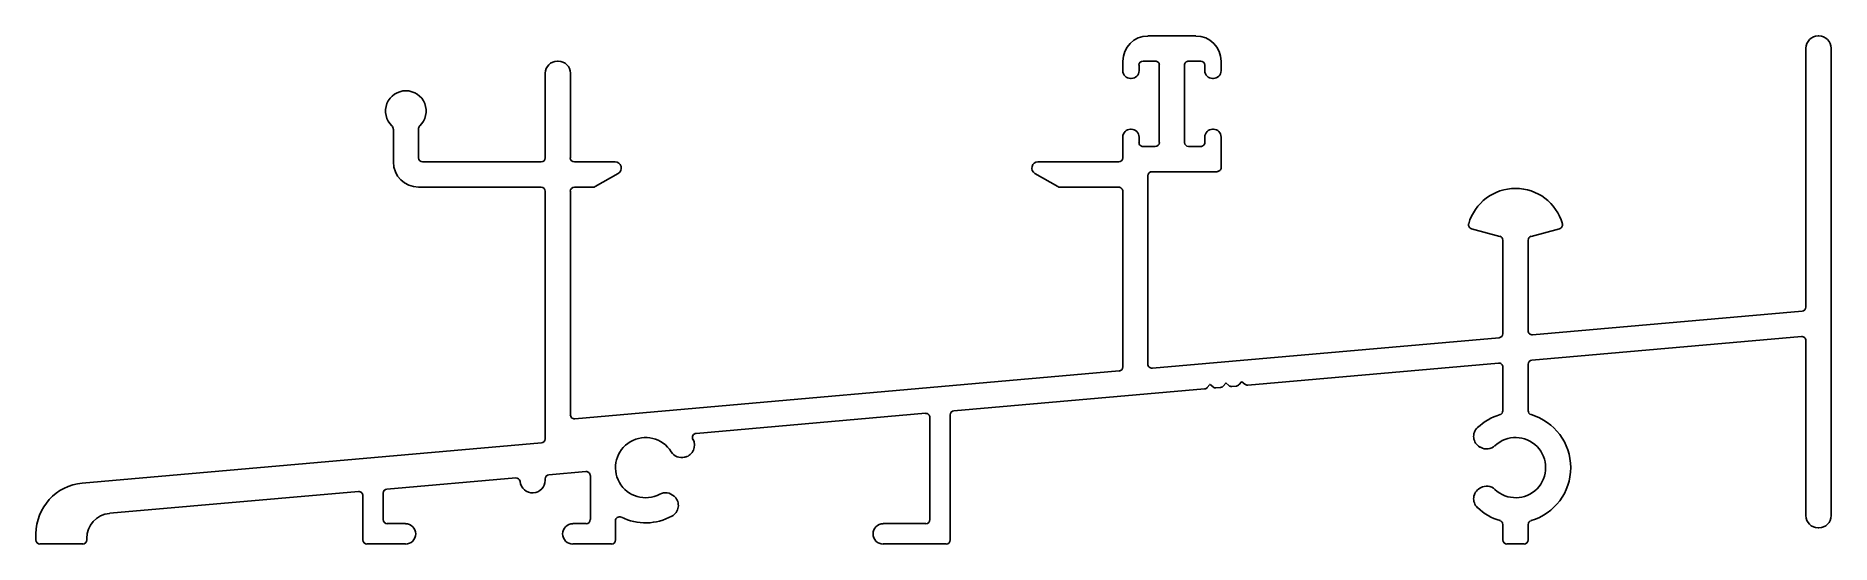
# Model space of a CAD drawing. Extents: x -57 to 56, y 8 to 39.
import ezdxf

# ---------------------------------------------------------------- set-up
doc = ezdxf.new("R2010")
doc.units = 0
doc.layers.get('0').update_dxf_attribs({"linetype": 'CONTINUOUS'})

msp = doc.modelspace()

# ---------------------------------------------------------------- linework, layer by layer
for p, q in [((15.78, 39.43), (12.78, 39.43)), ((54.74, 39.43), (54.69, 39.43)), ((53.93, 38.66), (53.93, 22.48)), ((55.5, 9.45), (55.5, 38.66)), ((-24.91, 37.09), (-24.91, 31.81)), ((-24.1, 37.85), (-24.15, 37.85)), ((-23.34, 31.81), (-23.34, 37.09)), ((11.2, 37.85), (11.2, 37.25)), ((12.22, 37.25), (12.22, 37.6)), ((12.47, 37.85), (13.24, 37.85)), ((13.49, 37.6), (13.49, 32.77)), ((15.07, 32.77), (15.07, 37.6)), ((15.32, 37.85), (16.08, 37.85)), ((16.34, 37.6), (16.34, 37.25)), ((17.35, 37.25), (17.35, 37.85)), ((11.69, 36.77), (11.74, 36.77)), ((16.82, 36.77), (16.87, 36.77)), ((-34.41, 33.61), (-34.41, 31.55)), ((-32.84, 31.81), (-32.84, 33.61)), ((11.2, 33.11), (11.2, 31.81)), ((11.74, 33.6), (11.69, 33.6)), ((12.22, 32.77), (12.22, 33.11)), ((16.34, 33.11), (16.34, 32.77)), ((16.87, 33.6), (16.82, 33.6)), ((17.35, 31.2), (17.35, 33.11)), ((-25.17, 31.55), (-32.58, 31.55)), ((-20.54, 31.55), (-23.09, 31.55)), ((10.95, 31.55), (5.9, 31.55)), ((13.24, 32.52), (12.47, 32.52)), ((16.08, 32.52), (15.32, 32.52)), ((-21.79, 30.01), (-20.35, 30.84)), ((5.71, 30.84), (7.14, 30.01)), ((12.78, 18.92), (12.78, 30.69)), ((13.03, 30.94), (17.1, 30.94)), ((-32.84, 29.98), (-25.17, 29.98)), ((-24.91, 29.72), (-24.91, 14.25)), ((-23.34, 15.76), (-23.34, 29.72)), ((-23.09, 29.98), (-21.92, 29.98)), ((7.27, 29.98), (10.95, 29.98)), ((11.2, 29.72), (11.2, 18.74)), ((33.02, 27.38), (34.79, 26.9)), ((36.74, 26.9), (38.52, 27.38)), ((34.98, 26.66), (34.98, 20.82)), ((36.55, 21), (36.55, 26.66)), ((53.7, 22.22), (36.83, 20.75)), ((34.75, 20.57), (13.06, 18.67)), ((36.79, 19.16), (53.65, 20.64)), ((53.93, 20.39), (53.93, 9.45)), ((10.97, 18.49), (-23.06, 15.51)), ((19.02, 17.61), (34.7, 18.98)), ((34.98, 18.73), (34.98, 16.01)), ((36.55, 16.01), (36.55, 18.91)), ((0.64, 16), (16.32, 17.37)), ((16.49, 17.46), (16.65, 17.65)), ((16.66, 17.65), (16.85, 17.49)), ((17.03, 17.44), (17.32, 17.46)), ((17.49, 17.55), (17.64, 17.73)), ((17.66, 17.74), (17.84, 17.58)), ((18.02, 17.52), (18.32, 17.55)), ((18.49, 17.64), (18.64, 17.82)), ((18.65, 17.82), (18.84, 17.67)), ((-15.47, 14.59), (-1.14, 15.85)), ((0.41, 7.93), (0.41, 15.75)), ((-0.86, 15.59), (-0.86, 9.2)), ((-25.15, 14), (-53.87, 11.48)), ((33.53, 13.74), (33.58, 13.72)), ((-16.2, 13.11), (-16.15, 13.12)), ((-34.82, 11.11), (-26.76, 11.82)), ((-24.91, 11.66), (-24.91, 11.75)), ((-24.68, 12), (-22.37, 12.2)), ((-22.09, 11.95), (-22.09, 9.2)), ((-52.15, 9.6), (-36.59, 10.96)), ((-36.32, 10.7), (-36.32, 7.93)), ((-35.05, 9.2), (-35.05, 10.86)), ((-16.81, 10.62), (-16.85, 10.66)), ((33.58, 11.19), (33.53, 11.16)), ((-20.52, 7.93), (-20.52, 9.12)), ((-56.77, 8.32), (-56.77, 7.93)), ((-53.59, 7.93), (-53.59, 8.03)), ((-33.65, 8.95), (-34.79, 8.95)), ((-22.35, 8.95), (-23.19, 8.95)), ((-1.11, 8.95), (-3.78, 8.95)), ((34.98, 8.89), (34.98, 7.93)), ((36.55, 7.93), (36.55, 8.89)), ((54.69, 8.69), (54.74, 8.69)), ((-56.51, 7.68), (-53.84, 7.68)), ((-36.06, 7.68), (-33.65, 7.68)), ((-23.19, 7.68), (-20.77, 7.68)), ((-3.78, 7.68), (0.16, 7.68)), ((35.23, 7.68), (36.3, 7.68))]:
    msp.add_line(p, q)
for centre, radius, start, end in [((12.78, 37.85), 1.57, 90, 179.9994), ((15.78, 37.85), 1.57, 0.0006, 90), ((54.69, 38.66), 0.762, 90, 180), ((54.74, 38.66), 0.762, 0, 90), ((-24.15, 37.09), 0.762, 90, 180), ((-24.1, 37.09), 0.762, 360, 90), ((11.69, 37.25), 0.483, 179.9994, 270), ((11.74, 37.25), 0.483, 270, 359.9994), ((12.47, 37.6), 0.254, 90, 179.9994), ((13.24, 37.6), 0.254, 359.9995, 90), ((15.32, 37.6), 0.254, 90, 180.0005), ((16.08, 37.6), 0.254, 0.0006, 90), ((16.82, 37.25), 0.483, 180.0006, 270), ((16.87, 37.25), 0.483, 270, 0.0006), ((-33.63, 34.73), 1.27, 313.1051, 226.8949), ((-34.67, 33.61), 0.254, 0, 46.8949), ((-32.58, 33.61), 0.254, 133.1051, 180), ((11.69, 33.11), 0.483, 90, 179.9999), ((11.74, 33.11), 0.483, 359.9994, 90), ((12.47, 32.77), 0.254, 179.9994, 270), ((13.24, 32.77), 0.254, 270, 359.9995), ((15.32, 32.77), 0.254, 180.0005, 270), ((16.08, 32.77), 0.254, 270, 0.0006), ((16.82, 33.11), 0.483, 90, 180.0006), ((16.87, 33.11), 0.483, 0.0006, 90), ((-32.84, 31.55), 1.57, 180, 270), ((-32.58, 31.81), 0.254, 180, 270), ((-25.17, 31.81), 0.254, 270, 360), ((-23.09, 31.81), 0.254, 180, 270), ((-20.54, 31.17), 0.381, 300, 90), ((5.9, 31.17), 0.381, 90, 239.9999), ((10.95, 31.81), 0.254, 270, 359.9999), ((13.03, 30.69), 0.254, 90, 180), ((17.1, 31.2), 0.254, 270, 0.0006), ((-25.17, 29.72), 0.254, 0, 90), ((-23.09, 29.72), 0.254, 90, 180), ((-21.92, 30.23), 0.254, 270, 300), ((7.27, 30.23), 0.254, 239.9999, 270), ((10.95, 29.72), 0.254, 359.9999, 90), ((35.77, 26.85), 3.05, 16.0294, 163.9706), ((33.08, 27.62), 0.254, 163.9706, 255.0001), ((38.45, 27.62), 0.254, 284.9999, 16.0294), ((34.72, 26.66), 0.254, 360, 75.0001), ((36.81, 26.66), 0.254, 104.9999, 180), ((53.67, 22.48), 0.254, 275, 360), ((34.72, 20.82), 0.254, 275, 0), ((36.81, 21), 0.254, 180, 275), ((53.67, 20.39), 0.254, 0, 95), ((36.81, 18.91), 0.254, 95, 180), ((10.95, 18.74), 0.254, 275, 359.9999), ((13.03, 18.92), 0.254, 180, 275), ((34.72, 18.73), 0.254, 360, 95), ((16.3, 17.62), 0.25, 275, 320), ((16.65, 17.64), 0.008, 50, 140), ((17.01, 17.68), 0.25, 230, 275), ((17.3, 17.71), 0.25, 275, 320), ((17.65, 17.73), 0.008, 50, 140), ((18, 17.77), 0.25, 230, 275), ((18.29, 17.8), 0.25, 275, 320), ((18.65, 17.82), 0.008, 50, 140), ((19, 17.86), 0.25, 230, 275), ((-23.09, 15.76), 0.254, 180, 275), ((-1.11, 15.59), 0.254, 0, 95), ((0.66, 15.75), 0.254, 95, 180), ((35.77, 12.45), 3.45, 106.3092, 133.5597), ((34.72, 16.01), 0.254, 286.3092, 0), ((36.81, 16.01), 0.254, 180, 253.6905), ((35.77, 12.45), 3.45, 286.3095, 73.6905), ((33.91, 14.4), 0.762, 133.5597, 240.0005), ((-25.17, 14.25), 0.254, 275, 0), ((-18.64, 12.45), 1.88, 31.7658, 298.2342), ((-16.34, 13.85), 0.762, 285, 28.4697), ((-15.45, 14.34), 0.254, 95, 208.4697), ((33.96, 14.38), 0.762, 240.0005, 313.2346), ((35.77, 12.45), 1.88, 226.7659, 133.2346), ((-16.39, 13.84), 0.762, 211.7658, 285), ((-53.59, 8.32), 3.17, 95, 180), ((-26.74, 11.56), 0.254, 5.4809, 95), ((-25.7, 11.66), 0.787, 185.4809, 360), ((-24.66, 11.75), 0.254, 95, 180), ((-22.35, 11.95), 0.254, 360, 95), ((33.96, 10.53), 0.762, 46.7659, 120), ((-36.57, 10.7), 0.254, 360, 95), ((-34.79, 10.86), 0.254, 95, 180), ((-17.39, 10.12), 0.762, 45, 118.2342), ((-17.35, 10.09), 0.762, 298.5596, 45), ((33.91, 10.5), 0.762, 120, 226.4413), ((-52.02, 8.03), 1.57, 95, 180), ((-34.79, 9.2), 0.254, 180, 270), ((-22.35, 9.2), 0.254, 270, 360), ((-20.27, 9.12), 0.254, 64.0009, 180), ((-18.64, 12.45), 3.45, 244.0009, 298.5596), ((-1.11, 9.2), 0.254, 270, 360), ((35.77, 12.45), 3.45, 226.4413, 253.6906), ((34.72, 8.89), 0.254, 360, 73.6906), ((36.81, 8.89), 0.254, 106.3095, 180), ((54.69, 9.45), 0.762, 180, 270), ((54.74, 9.45), 0.762, 270, 360), ((-56.51, 7.93), 0.254, 180, 270), ((-53.84, 7.93), 0.254, 270, 360), ((-36.06, 7.93), 0.254, 180, 270), ((-33.65, 8.31), 0.635, 270, 90), ((-23.19, 8.31), 0.635, 90, 270), ((-20.77, 7.93), 0.254, 270, 360), ((-3.78, 8.31), 0.635, 90, 270), ((0.16, 7.93), 0.254, 270, 360), ((35.23, 7.93), 0.254, 180, 270), ((36.3, 7.93), 0.254, 270, 360)]:
    msp.add_arc(centre, radius, start, end)

doc.saveas('drawing.dxf')
